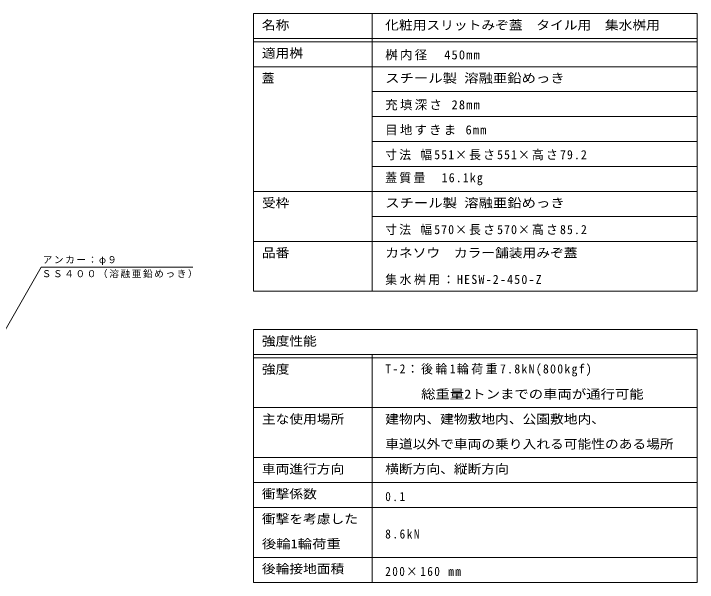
# Model space of a CAD drawing. Units: millimetres, scale not verified. Extents: x -882 to 1105, y -778 to 765.
# Drawn here: x 228 to 1105, y 36 to 765 of the extents above; entities that cross this region are included whole.
import ezdxf
from ezdxf.enums import TextEntityAlignment as Align

# ---------------------------------------------------------------- set-up
doc = ezdxf.new("R2010")
doc.units = ezdxf.units.MM
doc.header["$LTSCALE"] = 4
for name, color, linetype, lineweight in [('0-5_寸法', 7, 'Continuous', 9), ('F-5_F-5ﾚｲﾔ', 2, 'Continuous', 9), ('F-F_F-Fﾚｲﾔ', 7, 'Continuous', 9)]:
    doc.layers.add(name, color=color, linetype=linetype, lineweight=lineweight)
doc.styles.add('ＭＳ ゴシック', font='')
doc.styles.get('ＭＳ ゴシック').set_extended_font_data('MS Gothic')

msp = doc.modelspace()

# ---------------------------------------------------------------- linework, layer by layer
at = {"layer": '0-5_寸法'}
msp.add_line((263.73, 439.991), (458.158, 439.991), dxfattribs=at)
msp.add_lwpolyline([(263.73, 439.991), (194.744, 320.502), (198.571, 329.741)], dxfattribs=at)
at = {"layer": 'F-5_F-5ﾚｲﾔ', "color": 7}
msp.add_line((535.825, 259.977), (1104.511, 259.977), dxfattribs=at)
at = {"layer": 'F-F_F-Fﾚｲﾔ'}
for p, q in [((535.825, 765.126), (535.825, 409.126)), ((535.825, 765.126), (1104.511, 765.126)), ((688.02, 765.126), (688.02, 409.126)), ((1104.511, 765.126), (1104.511, 409.126)), ((535.825, 733.126), (1104.511, 733.126)), ((535.825, 729.126), (1104.511, 729.126)), ((535.825, 697.126), (1104.511, 697.126)), ((688.02, 665.126), (1104.511, 665.126)), ((688.02, 633.126), (1104.511, 633.126)), ((688.02, 601.126), (1104.511, 601.126)), ((688.02, 569.126), (1104.511, 569.126)), ((535.825, 537.126), (1104.511, 537.126)), ((688.02, 505.126), (1104.511, 505.126)), ((535.825, 473.126), (1104.511, 473.126)), ((535.825, 409.126), (1104.511, 409.126)), ((535.825, 359.977), (1104.511, 359.977)), ((535.825, 359.977), (535.825, 35.977)), ((1104.511, 359.977), (1104.511, 35.977)), ((535.825, 327.977), (1104.511, 327.977)), ((688.02, 327.977), (688.02, 35.977)), ((535.825, 323.977), (1104.511, 323.977)), ((535.825, 259.977), (1104.511, 259.977)), ((535.825, 195.977), (1104.511, 195.977)), ((535.825, 163.977), (1104.511, 163.977)), ((535.825, 131.977), (1104.511, 131.977)), ((535.825, 67.977), (1104.511, 67.977)), ((535.825, 35.977), (1104.511, 35.977))]:
    msp.add_line(p, q, dxfattribs=at)

# ---------------------------------------------------------------- texts
at = {"layer": '0-5_寸法', "char_height": 8.798, "attachment_point": 7, "style": 'ＭＳ ゴシック'}
for s, insert in [('\\T1.17;アンカー：φ９', (265.625, 442.803)), ('\\T1.17;ＳＳ４００（溶融亜鉛めっき）', (264.398, 426.054))]:
    msp.add_mtext(s, dxfattribs=dict(at, insert=insert))
at = {"layer": 'F-5_F-5ﾚｲﾔ', "style": 'ＭＳ ゴシック'}
for s, width, p in [('化粧用スリットみぞ蓋\u3000タイル用\u3000集水桝用', 1.1, (704.554, 741.126)), ('スチール製 溶融亜鉛めっき', 1.15, (704.554, 673.126))]:
    msp.add_text(s, height=11.73, dxfattribs=dict(at, width=width)).set_placement(p, align=Align.BOTTOM_LEFT)
at = {"layer": 'F-5_F-5ﾚｲﾔ', "char_height": 11.73, "attachment_point": 7, "style": 'ＭＳ ゴシック'}
for s, insert in [('\\T1.18;桝内径\u3000450mm', (704.554, 705.126)), ('\\T1.18;充填深さ\\~28mm', (704.554, 641.126)), ('\\T1.17;目地すきま\\~6mm', (704.554, 609.126))]:
    msp.add_mtext(s, dxfattribs=dict(at, insert=insert))
at = {"layer": 'F-F_F-Fﾚｲﾔ', "color": 2, "style": 'ＭＳ ゴシック'}
for s, width, p in [('名称', 1.1, (546.471, 741.126)), ('適用桝', 1.1, (546.471, 705.126)), ('受枠', 1.1, (546.471, 513.126)), ('スチール製 溶融亜鉛めっき', 1.15, (704.554, 513.126)), ('品番', 1.1, (546.471, 449.126)), ('カネソウ\u3000カラー舗装用みぞ蓋', 1.1, (704.554, 449.126)), ('強度性能', 1.1, (546.471, 335.977)), ('強度', 1.1, (546.471, 299.977)), (' \u3000\u3000総重量2トンまでの車両が通行可能', 1.15, (704.554, 267.977)), ('主な使用場所', 1.1, (546.471, 235.977)), ('建物内、建物敷地内、公園敷地内、', 1.1, (704.554, 235.977)), ('車道以外で車両の乗り入れる可能性のある場所', 1.1, (704.554, 203.977)), ('車両進行方向', 1.1, (546.471, 171.977)), ('横断方向、縦断方向', 1.1, (704.554, 171.977)), ('衝撃係数', 1.1, (546.471, 139.977)), ('衝撃を考慮した', 1.1, (546.471, 107.977)), ('後輪1輪荷重', 1.15, (546.471, 75.977)), ('後輪接地面積', 1.1, (546.471, 43.977))]:
    msp.add_text(s, height=11.73, dxfattribs=dict(at, width=width)).set_placement(p, align=Align.BOTTOM_LEFT)
msp.add_text('蓋', height=11.73, dxfattribs=at).set_placement((546.471, 673.126), align=Align.BOTTOM_LEFT)
at = {"layer": 'F-F_F-Fﾚｲﾔ', "color": 2, "char_height": 11.73, "attachment_point": 7, "style": 'ＭＳ ゴシック'}
for s, insert in [('\\T1.18;\\W0.95;寸法\\~幅551×長さ551×高さ79.2', (704.554, 577.126)), ('\\T1.19;\\W0.95;蓋質量\u300016.1kg', (704.554, 545.126)), ('\\T1.18;\\W0.95;寸法\\~幅570×長さ570×高さ85.2', (704.554, 481.126)), ('\\T1.21;\\W0.95;集水桝用：HESW-2-450-Z', (704.554, 417.126)), ('\\T1.21;\\W0.95;T-2：後輪1輪荷重7.8kN(800kgf)', (704.554, 299.977)), ('\\T1.27;\\W0.9;0.1', (704.554, 139.977)), ('\\T1.28;\\W0.9;8.6kN', (704.554, 91.977)), ('\\T1.25;\\W0.9;200×160\\~mm', (704.554, 43.977))]:
    msp.add_mtext(s, dxfattribs=dict(at, insert=insert))

doc.saveas('drawing.dxf')
